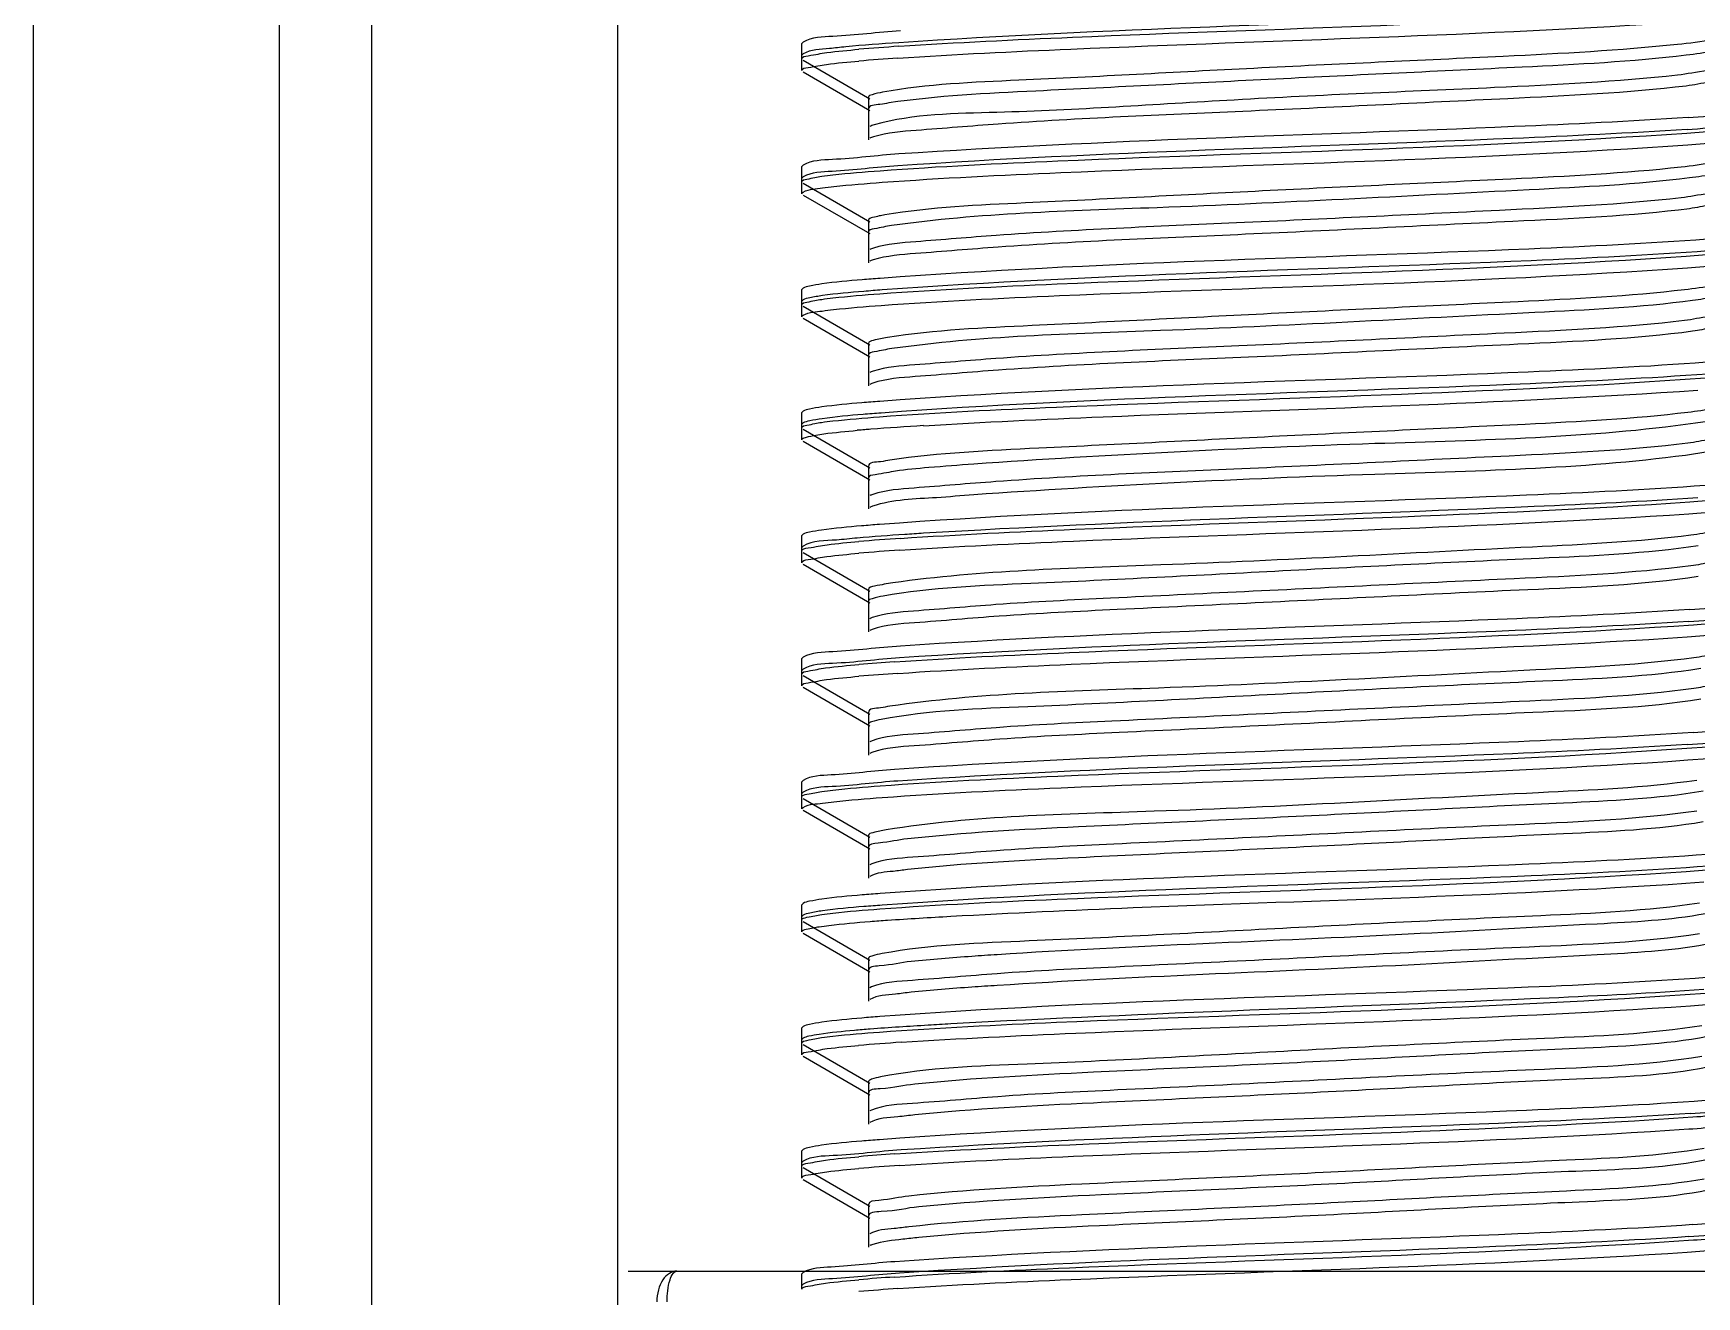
# Model space of a CAD drawing. Extents: x 27938 to 1507990, y 110129 to 923079.
# Drawn here: x 455164.5 to 455486.6, y 383243.8 to 383488.3 of the extents above; entities that cross this region are included whole.
import ezdxf

# ---------------------------------------------------------------- set-up
doc = ezdxf.new("R2010")
doc.units = 0
doc.header["$LTSCALE"] = 1000
doc.header["$MEASUREMENT"] = 0

msp = doc.modelspace()

# ---------------------------------------------------------------- linework, layer by layer
at = {"linetype": 'Continuous'}
for p, q in [((455164.52, 383675.04), (455164.52, 378934.02)), ((455212.15, 383675.04), (455212.15, 378934.02)), ((455230.01, 383675.04), (455230.01, 378934.02)), ((455277.63, 383675.04), (455277.63, 378934.02)), ((455313.58, 383486.64), (455313.35, 383486.38)), ((455313.35, 383483.41), (455313.35, 383486.38)), ((455313.35, 383483.41), (455313.35, 383486.38)), ((455313.58, 383484.37), (455313.35, 383484.1)), ((455313.35, 383481.13), (455313.35, 383484.1)), ((455313.35, 383481.13), (455313.35, 383484.1)), ((455313.58, 383483.15), (455326.5, 383475.66)), ((455313.58, 383480.87), (455326.5, 383473.38)), ((455326.24, 383475.97), (455326.24, 383470.01)), ((455326.24, 383473.69), (455326.24, 383467.73)), ((455313.58, 383462.83), (455313.35, 383462.57)), ((455313.35, 383459.59), (455313.35, 383462.57)), ((455313.35, 383459.59), (455313.35, 383462.57)), ((455313.58, 383460.55), (455313.35, 383460.29)), ((455313.35, 383457.31), (455313.35, 383460.29)), ((455313.35, 383457.31), (455313.35, 383460.29)), ((455313.58, 383459.33), (455326.5, 383451.85)), ((455313.58, 383457.05), (455326.5, 383449.57)), ((455326.24, 383452.15), (455326.24, 383446.2)), ((455326.24, 383449.87), (455326.24, 383443.92)), ((455313.58, 383439.02), (455313.35, 383438.76)), ((455313.35, 383435.78), (455313.35, 383438.76)), ((455313.35, 383435.78), (455313.35, 383438.76)), ((455313.58, 383436.74), (455313.35, 383436.48)), ((455313.35, 383433.5), (455313.35, 383436.48)), ((455313.35, 383433.5), (455313.35, 383436.48)), ((455313.58, 383435.52), (455326.5, 383428.04)), ((455313.58, 383433.24), (455326.5, 383425.76)), ((455326.24, 383428.34), (455326.24, 383422.39)), ((455326.24, 383426.06), (455326.24, 383420.11)), ((455313.58, 383415.21), (455313.35, 383414.94)), ((455313.35, 383411.97), (455313.35, 383414.94)), ((455313.35, 383411.97), (455313.35, 383414.94)), ((455313.58, 383412.93), (455313.35, 383412.67)), ((455313.35, 383409.69), (455313.35, 383412.67)), ((455313.35, 383409.69), (455313.35, 383412.67)), ((455313.58, 383411.71), (455326.5, 383404.23)), ((455313.58, 383409.43), (455326.5, 383401.95)), ((455326.24, 383404.53), (455326.24, 383398.57)), ((455326.24, 383402.25), (455326.24, 383396.29)), ((455313.58, 383391.39), (455313.35, 383391.13)), ((455313.35, 383388.16), (455313.35, 383391.13)), ((455313.35, 383388.16), (455313.35, 383391.13)), ((455313.58, 383389.11), (455313.35, 383388.85)), ((455313.35, 383385.88), (455313.35, 383388.85)), ((455313.35, 383385.88), (455313.35, 383388.85)), ((455313.58, 383387.89), (455326.5, 383380.41)), ((455313.58, 383385.62), (455326.5, 383378.13)), ((455326.24, 383380.71), (455326.24, 383374.76)), ((455326.24, 383378.43), (455326.24, 383372.48)), ((455326.97, 383372.98), (455326.5, 383372.78)), ((455313.58, 383367.58), (455313.35, 383367.32)), ((455313.35, 383364.34), (455313.35, 383367.32)), ((455313.35, 383364.34), (455313.35, 383367.32)), ((455313.58, 383365.3), (455313.35, 383365.04)), ((455313.35, 383362.06), (455313.35, 383365.04)), ((455313.35, 383362.06), (455313.35, 383365.04)), ((455313.58, 383364.08), (455326.5, 383356.6)), ((455313.58, 383361.8), (455326.5, 383354.32)), ((455326.24, 383356.9), (455326.24, 383350.95)), ((455326.24, 383354.62), (455326.24, 383348.67)), ((455326.93, 383351.44), (455326.5, 383351.25)), ((455326.92, 383349.16), (455326.5, 383348.97)), ((455313.58, 383343.77), (455313.35, 383343.51)), ((455313.35, 383340.53), (455313.35, 383343.51)), ((455313.35, 383340.53), (455313.35, 383343.51)), ((455313.58, 383341.49), (455313.35, 383341.23)), ((455313.35, 383338.25), (455313.35, 383341.23)), ((455313.35, 383338.25), (455313.35, 383341.23)), ((455313.58, 383340.27), (455326.5, 383332.79)), ((455313.58, 383337.99), (455326.5, 383330.51)), ((455326.24, 383333.09), (455326.24, 383327.14)), ((455326.24, 383330.81), (455326.24, 383324.86)), ((455326.88, 383327.61), (455326.5, 383327.44)), ((455313.58, 383319.95), (455313.35, 383319.69)), ((455313.35, 383316.72), (455313.35, 383319.69)), ((455313.35, 383316.72), (455313.35, 383319.69)), ((455313.58, 383317.68), (455313.35, 383317.41)), ((455313.35, 383314.44), (455313.35, 383317.41)), ((455313.35, 383314.44), (455313.35, 383317.41)), ((455313.58, 383316.46), (455326.5, 383308.97)), ((455313.58, 383314.18), (455326.5, 383306.7)), ((455326.24, 383309.28), (455326.24, 383303.32)), ((455326.24, 383307), (455326.24, 383301.04)), ((455326.84, 383303.78), (455326.5, 383303.62)), ((455313.58, 383296.14), (455313.35, 383295.88)), ((455313.35, 383292.9), (455313.35, 383295.88)), ((455313.35, 383292.9), (455313.35, 383295.88)), ((455313.58, 383293.86), (455313.35, 383293.6)), ((455313.35, 383290.63), (455313.35, 383293.6)), ((455313.35, 383290.63), (455313.35, 383293.6)), ((455313.58, 383292.64), (455326.5, 383285.16)), ((455313.58, 383290.36), (455326.5, 383282.88)), ((455326.24, 383285.46), (455326.24, 383279.51)), ((455326.24, 383283.18), (455326.24, 383277.23)), ((455326.81, 383279.95), (455326.5, 383279.81)), ((455313.58, 383272.33), (455313.35, 383272.07)), ((455313.35, 383269.09), (455313.35, 383272.07)), ((455313.35, 383269.09), (455313.35, 383272.07)), ((455313.58, 383270.05), (455313.35, 383269.79)), ((455313.35, 383266.81), (455313.35, 383269.79)), ((455313.35, 383266.81), (455313.35, 383269.79)), ((455313.58, 383268.83), (455326.5, 383261.35)), ((455313.58, 383266.55), (455326.5, 383259.07)), ((455326.24, 383261.65), (455326.24, 383255.7)), ((455326.24, 383259.37), (455326.24, 383253.42)), ((455279.72, 383248.79), (455537.49, 383248.79)), ((455313.58, 383248.52), (455313.35, 383248.26)), ((455313.35, 383245.28), (455313.35, 383248.26)), ((455313.35, 383245.28), (455313.35, 383248.26)), ((455313.58, 383246.24), (455313.35, 383245.98))]:
    msp.add_line(p, q, dxfattribs=at)
for centre, radius, start, end in [((455359.8, 383063.32), 423.41, 93.7453, 94.7999), ((455359.52, 383064.58), 419.86, 93.7678, 94.8005), ((455457.27, 383896.34), 425.19, 273.7335, 274.8002), ((455457.01, 383897.36), 428.51, 273.7127, 274.7998), ((455349.41, 383117.56), 295.04, 94.6411, 94.9251), ((455353.85, 383063.03), 349.74, 94.4537, 94.6434), ((455371.66, 382825.07), 588.37, 93.38519, 94.38326), ((455360.22, 382962.72), 428.77, 93.7117, 94.7991), ((455359.95, 382963.85), 425.36, 93.7331, 94.7996), ((455457.42, 383796.91), 423.29, 273.7455, 274.8005), ((455457.7, 383795.7), 419.79, 273.7678, 274.801), ((455358.62, 382959.13), 408.49, 93.8394, 94.8036), ((455359.53, 382945.34), 420.04, 93.7667, 94.8004), ((455458.63, 383760.16), 408.03, 273.8422, 274.8038), ((455457.02, 383778.14), 428.35, 273.7137, 274.7998), ((455360.37, 382863.34), 430.63, 93.7001, 94.7988), ((455457.86, 383696.18), 417.79, 273.7805, 274.8013), ((455359.97, 382844.61), 425.53, 93.732, 94.7995), ((455358.71, 382862.68), 409.7, 93.8313, 94.8034), ((455457.43, 383677.68), 423.12, 273.7466, 274.8005), ((455458.52, 383666.24), 409.36, 273.8319, 274.8049), ((455358.62, 382840.02), 408.54, 93.839, 94.8036), ((455359.55, 382826.1), 420.21, 93.7656, 94.8004)]:
    msp.add_arc(centre, radius, start, end, dxfattribs=at)
for points, knots in [([(455331.93, 383483.53), (455343.09, 383484.28), (455394.04, 383486.73), (455445.04, 383487.96), (455484.76, 383490.59)], [0, 0, 0, 0, 0.219436, 1, 1, 1, 1]), ([(455486.17, 383493.66), (455475, 383492.9), (455423.65, 383490.42), (455372.24, 383489.2), (455332.11, 383486.52)], [0, 0, 0, 0, 0.217709, 1, 1, 1, 1]), ([(455332.14, 383485.83), (455343.34, 383486.57), (455394.28, 383489.02), (455445.28, 383490.24), (455484.96, 383492.88)], [0, 0, 0, 0, 0.220122, 1, 1, 1, 1]), ([(455332.45, 383488.83), (455328.08, 383488.54), (455321.96, 383487.69), (455315.28, 383487.62), (455313.58, 383486.64)], [0, 0, 0, 0, 0.691379, 1, 1, 1, 1]), ([(455490.71, 383487.57), (455490.42, 383487.4), (455487.83, 383486.66), (455485.19, 383486.42), (455482.88, 383486.18)], [0, 0, 0, 0, 0.126652, 1, 1, 1, 1]), ([(455313.35, 383483.41), (455313.35, 383483.86), (455315.76, 383484.13), (455316.96, 383484.46), (455318.17, 383484.62)], [0, 0, 0, 0, 0.27078, 1, 1, 1, 1]), ([(455321.84, 383485.72), (455320.79, 383485.62), (455318.06, 383485.23), (455315.08, 383485.23), (455313.58, 383484.37)], [0, 0, 0, 0, 0.378636, 1, 1, 1, 1]), ([(455482.88, 383486.18), (455471.68, 383484.99), (455444.33, 383483.59), (455401.79, 383481.7), (455361.78, 383479.45), (455337.68, 383478.51), (455328.99, 383476.95)], [0, 0, 0, 0, 0.219121, 0.532661, 0.828235, 1, 1, 1, 1]), ([(455490.71, 383485.29), (455490.47, 383485.15), (455488.47, 383484.52), (455486.4, 383484.31), (455484.61, 383484.09)], [0, 0, 0, 0, 0.133308, 1, 1, 1, 1]), ([(455313.35, 383481.13), (455313.35, 383481.58), (455315.73, 383481.85), (455316.93, 383482.18), (455318.13, 383482.33)], [0, 0, 0, 0, 0.27093, 1, 1, 1, 1]), ([(455484.61, 383484.09), (455474.06, 383482.83), (455447.52, 383481.51), (455405.52, 383479.54), (455364.67, 383477.42), (455339.61, 383476.28), (455330.18, 383474.86)], [0, 0, 0, 0, 0.206117, 0.514731, 0.815242, 1, 1, 1, 1]), ([(455490.96, 383481.92), (455490.97, 383481.18), (455486.82, 383481.04), (455484.9, 383480.44), (455482.88, 383480.22)], [0, 0, 0, 0, 0.266577, 1, 1, 1, 1]), ([(455484.61, 383478.14), (455473.15, 383476.77), (455444.47, 383475.45), (455400.09, 383473.2), (455361.8, 383471.69), (455338.06, 383469.73), (455329.91, 383469.12), (455327.23, 383468.32)], [0, 0, 0, 0, 0.219547, 0.545427, 0.845963, 0.946941, 1, 1, 1, 1]), ([(455482.88, 383480.22), (455471.12, 383478.97), (455442.5, 383477.52), (455398.48, 383475.78), (455358.67, 383472.89), (455335.03, 383472.78), (455327.37, 383470.64)], [0, 0, 0, 0, 0.227626, 0.551567, 0.846917, 1, 1, 1, 1]), ([(455490.97, 383479.64), (455490.97, 383479.05), (455487.76, 383478.78), (455486.2, 383478.33), (455484.61, 383478.14)], [0, 0, 0, 0, 0.269457, 1, 1, 1, 1]), ([(455328.99, 383476.95), (455328.3, 383476.82), (455327.52, 383476.64), (455326.25, 383476.25), (455326.24, 383475.97)], [0, 0, 0, 0, 0.713758, 1, 1, 1, 1]), ([(455330.18, 383474.86), (455329.61, 383474.78), (455328.49, 383474.46), (455326.25, 383474.48), (455326.24, 383473.69)], [0, 0, 0, 0, 0.420827, 1, 1, 1, 1]), ([(455484.96, 383472.05), (455473.74, 383471.3), (455422.8, 383468.86), (455371.8, 383467.64), (455332.14, 383464.99)], [0, 0, 0, 0, 0.220491, 1, 1, 1, 1]), ([(455327.37, 383470.64), (455327.2, 383470.59), (455326.91, 383470.5), (455326.62, 383470.38), (455326.51, 383470.31)], [0, 0, 0, 0, 0.576078, 1, 1, 1, 1]), ([(455327.23, 383468.32), (455327.09, 383468.28), (455326.84, 383468.2), (455326.6, 383468.09), (455326.51, 383468.03)], [0, 0, 0, 0, 0.568763, 1, 1, 1, 1]), ([(455328.48, 383461.76), (455339.95, 383462.6), (455393.34, 383465.21), (455446.8, 383466.26), (455488.63, 383469.33)], [0, 0, 0, 0, 0.215151, 1, 1, 1, 1]), ([(455484.76, 383469.76), (455473.5, 383469.01), (455422.56, 383466.57), (455371.56, 383465.36), (455331.93, 383462.7)], [0, 0, 0, 0, 0.221162, 1, 1, 1, 1]), ([(455332.14, 383464.99), (455327.84, 383464.7), (455321.82, 383463.87), (455315.25, 383463.79), (455313.58, 383462.83)], [0, 0, 0, 0, 0.691083, 1, 1, 1, 1]), ([(455328.91, 383459.51), (455340.43, 383460.35), (455393.75, 383462.94), (455447.14, 383463.99), (455488.84, 383467.06)], [0, 0, 0, 0, 0.216514, 1, 1, 1, 1]), ([(455331.93, 383462.7), (455327.68, 383462.41), (455321.73, 383461.59), (455315.23, 383461.5), (455313.58, 383460.55)], [0, 0, 0, 0, 0.690878, 1, 1, 1, 1]), ([(455317.21, 383460.68), (455317.93, 383460.78), (455321.67, 383461.24), (455325.44, 383461.54), (455328.48, 383461.76)], [0, 0, 0, 0, 0.191293, 1, 1, 1, 1]), ([(455483.58, 383462.44), (455472.63, 383461.22), (455445.59, 383459.86), (455403.25, 383457.93), (455362.89, 383455.74), (455338.41, 383454.71), (455329.43, 383453.21)], [0, 0, 0, 0, 0.214024, 0.525633, 0.823144, 1, 1, 1, 1]), ([(455490.71, 383463.76), (455490.44, 383463.6), (455488.09, 383462.9), (455485.68, 383462.67), (455483.58, 383462.44)], [0, 0, 0, 0, 0.129068, 1, 1, 1, 1]), ([(455313.35, 383459.59), (455313.35, 383459.96), (455315.24, 383460.28), (455316.24, 383460.54), (455317.21, 383460.68)], [0, 0, 0, 0, 0.274521, 1, 1, 1, 1]), ([(455313.35, 383457.31), (455313.35, 383457.44), (455314.78, 383458.33), (455316.08, 383458.24), (455317.34, 383458.42)], [0, 0, 0, 0, 0.088744, 1, 1, 1, 1]), ([(455317.34, 383458.42), (455318.07, 383458.52), (455321.92, 383458.98), (455325.78, 383459.28), (455328.91, 383459.51)], [0, 0, 0, 0, 0.191581, 1, 1, 1, 1]), ([(455485.23, 383460.36), (455474.94, 383459.06), (455440.52, 383457.43), (455389.07, 383454.52), (455347.73, 383453.54), (455330.7, 383451.13)], [0, 0, 0, 0, 0.201056, 0.666821, 1, 1, 1, 1]), ([(455490.71, 383461.48), (455490.49, 383461.35), (455488.7, 383460.76), (455486.83, 383460.56), (455485.23, 383460.36)], [0, 0, 0, 0, 0.136277, 1, 1, 1, 1]), ([(455483.58, 383456.49), (455471.9, 383455.19), (455443.16, 383453.83), (455398.98, 383451.63), (455361.22, 383450.12), (455337.89, 383448.19), (455329.88, 383447.57), (455327.25, 383446.79)], [0, 0, 0, 0, 0.225031, 0.550356, 0.847666, 0.947393, 1, 1, 1, 1]), ([(455490.96, 383458.11), (455490.97, 383457.43), (455487.2, 383457.23), (455485.43, 383456.69), (455483.58, 383456.49)], [0, 0, 0, 0, 0.267461, 1, 1, 1, 1]), ([(455490.97, 383455.83), (455490.97, 383455.29), (455488.1, 383454.98), (455486.67, 383454.58), (455485.23, 383454.4)], [0, 0, 0, 0, 0.270956, 1, 1, 1, 1]), ([(455329.43, 383453.21), (455328.63, 383453.08), (455327.75, 383452.87), (455326.25, 383452.47), (455326.24, 383452.15)], [0, 0, 0, 0, 0.71758, 1, 1, 1, 1]), ([(455485.23, 383454.4), (455473.89, 383452.98), (455445.17, 383451.69), (455400.59, 383449.39), (455361.93, 383447.91), (455337.99, 383445.9), (455329.8, 383445.31), (455327.15, 383444.48)], [0, 0, 0, 0, 0.216518, 0.543489, 0.846138, 0.947455, 1, 1, 1, 1]), ([(455330.7, 383451.13), (455329.58, 383450.97), (455328.43, 383450.67), (455326.24, 383450.3), (455326.24, 383449.87)], [0, 0, 0, 0, 0.724776, 1, 1, 1, 1]), ([(455327.25, 383446.79), (455327.1, 383446.75), (455326.85, 383446.67), (455326.61, 383446.56), (455326.51, 383446.5)], [0, 0, 0, 0, 0.569563, 1, 1, 1, 1]), ([(455328.44, 383437.94), (455339.88, 383438.79), (455393.24, 383441.39), (455446.67, 383442.45), (455488.5, 383445.51)], [0, 0, 0, 0, 0.214864, 1, 1, 1, 1]), ([(455488.63, 383448.49), (455477.15, 383447.65), (455423.76, 383445.05), (455370.3, 383444), (455328.48, 383440.92)], [0, 0, 0, 0, 0.215501, 1, 1, 1, 1]), ([(455488.84, 383446.23), (455477.43, 383445.39), (455424.11, 383442.78), (455370.72, 383441.71), (455328.91, 383438.68)], [0, 0, 0, 0, 0.21445, 1, 1, 1, 1]), ([(455327.15, 383444.48), (455327.02, 383444.44), (455326.8, 383444.37), (455326.59, 383444.27), (455326.51, 383444.22)], [0, 0, 0, 0, 0.563943, 1, 1, 1, 1]), ([(455328.71, 383435.68), (455340.21, 383436.52), (455393.57, 383439.12), (455447.01, 383440.17), (455488.78, 383443.25)], [0, 0, 0, 0, 0.21591, 1, 1, 1, 1]), ([(455317.21, 383439.84), (455316.42, 383439.73), (455315.21, 383439.52), (455313.97, 383439.24), (455313.58, 383439.02)], [0, 0, 0, 0, 0.643041, 1, 1, 1, 1]), ([(455328.48, 383440.92), (455327.33, 383440.84), (455323.56, 383440.54), (455319.8, 383440.21), (455317.21, 383439.84)], [0, 0, 0, 0, 0.307527, 1, 1, 1, 1]), ([(455490.71, 383439.94), (455490.46, 383439.8), (455488.33, 383439.14), (455486.15, 383438.93), (455484.25, 383438.7)], [0, 0, 0, 0, 0.131751, 1, 1, 1, 1]), ([(455313.35, 383435.78), (455313.35, 383436.15), (455315.24, 383436.47), (455316.23, 383436.72), (455317.2, 383436.86)], [0, 0, 0, 0, 0.27458, 1, 1, 1, 1]), ([(455317.34, 383437.58), (455316.52, 383437.46), (455315.26, 383437.25), (455313.98, 383436.97), (455313.58, 383436.74)], [0, 0, 0, 0, 0.644396, 1, 1, 1, 1]), ([(455317.2, 383436.86), (455317.91, 383436.96), (455321.65, 383437.42), (455325.4, 383437.72), (455328.44, 383437.94)], [0, 0, 0, 0, 0.191288, 1, 1, 1, 1]), ([(455328.91, 383438.68), (455327.72, 383438.59), (455323.86, 383438.29), (455320, 383437.95), (455317.34, 383437.58)], [0, 0, 0, 0, 0.307193, 1, 1, 1, 1]), ([(455484.25, 383438.7), (455473.55, 383437.46), (455446.83, 383436.12), (455404.71, 383434.16), (455364.03, 383432.02), (455339.17, 383430.92), (455329.91, 383429.47)], [0, 0, 0, 0, 0.208942, 0.518626, 0.818065, 1, 1, 1, 1]), ([(455485.83, 383436.62), (455475.69, 383435.28), (455441.28, 383433.68), (455389.65, 383430.72), (455347.97, 383429.75), (455330.74, 383427.32)], [0, 0, 0, 0, 0.197391, 0.664053, 1, 1, 1, 1]), ([(455490.71, 383437.67), (455490.5, 383437.55), (455488.91, 383437.01), (455487.25, 383436.81), (455485.83, 383436.62)], [0, 0, 0, 0, 0.139499, 1, 1, 1, 1]), ([(455313.35, 383433.5), (455313.35, 383433.63), (455314.75, 383434.51), (455316.04, 383434.42), (455317.29, 383434.6)], [0, 0, 0, 0, 0.088999, 1, 1, 1, 1]), ([(455317.29, 383434.6), (455318.01, 383434.7), (455321.81, 383435.16), (455325.63, 383435.46), (455328.71, 383435.68)], [0, 0, 0, 0, 0.19155, 1, 1, 1, 1]), ([(455484.25, 383432.75), (455472.67, 383431.4), (455443.86, 383430.06), (455399.44, 383427.82), (455361.29, 383426.33), (455337.78, 383424.35), (455329.74, 383423.76), (455327.14, 383422.95)], [0, 0, 0, 0, 0.222247, 0.54883, 0.84818, 0.948106, 1, 1, 1, 1]), ([(455490.97, 383434.29), (455490.97, 383433.67), (455487.56, 383433.43), (455485.93, 383432.95), (455484.25, 383432.75)], [0, 0, 0, 0, 0.26872, 1, 1, 1, 1]), ([(455329.91, 383429.47), (455328.98, 383429.33), (455328, 383429.09), (455326.25, 383428.7), (455326.24, 383428.34)], [0, 0, 0, 0, 0.72077, 1, 1, 1, 1]), ([(455485.83, 383430.67), (455474.61, 383429.18), (455445.87, 383427.94), (455401.12, 383425.59), (455362.09, 383424.13), (455337.95, 383422.07), (455329.71, 383421.5), (455327.08, 383420.65)], [0, 0, 0, 0, 0.213335, 0.5413, 0.846112, 0.947854, 1, 1, 1, 1]), ([(455490.97, 383432.01), (455490.97, 383431.53), (455488.41, 383431.19), (455487.12, 383430.84), (455485.83, 383430.67)], [0, 0, 0, 0, 0.272705, 1, 1, 1, 1]), ([(455330.74, 383427.32), (455329.61, 383427.16), (455328.45, 383426.86), (455326.24, 383426.49), (455326.24, 383426.06)], [0, 0, 0, 0, 0.724921, 1, 1, 1, 1]), ([(455327.14, 383422.95), (455327.02, 383422.91), (455326.8, 383422.83), (455326.59, 383422.74), (455326.51, 383422.69)], [0, 0, 0, 0, 0.563695, 1, 1, 1, 1]), ([(455488.5, 383424.67), (455477, 383423.83), (455423.64, 383421.23), (455370.21, 383420.18), (455328.44, 383417.11)], [0, 0, 0, 0, 0.215909, 1, 1, 1, 1]), ([(455327.08, 383420.65), (455326.97, 383420.61), (455326.77, 383420.54), (455326.58, 383420.45), (455326.5, 383420.41)], [0, 0, 0, 0, 0.559588, 1, 1, 1, 1]), ([(455328.37, 383414.13), (455339.79, 383414.97), (455393.1, 383417.57), (455446.49, 383418.64), (455488.3, 383421.68)], [0, 0, 0, 0, 0.214461, 1, 1, 1, 1]), ([(455488.78, 383422.41), (455477.33, 383421.57), (455423.97, 383418.96), (455370.54, 383417.9), (455328.71, 383414.85)], [0, 0, 0, 0, 0.214858, 1, 1, 1, 1]), ([(455328.44, 383417.11), (455327.28, 383417.02), (455323.53, 383416.73), (455319.78, 383416.39), (455317.2, 383416.03)], [0, 0, 0, 0, 0.307541, 1, 1, 1, 1]), ([(455336.92, 383412.41), (455348.51, 383413.11), (455398.49, 383415.45), (455448.53, 383416.62), (455486.87, 383419.3)], [0, 0, 0, 0, 0.231984, 1, 1, 1, 1]), ([(455317.2, 383416.03), (455316.41, 383415.91), (455315.2, 383415.7), (455313.96, 383415.43), (455313.58, 383415.21)], [0, 0, 0, 0, 0.64291, 1, 1, 1, 1]), ([(455317.29, 383413.76), (455316.48, 383413.65), (455315.24, 383413.43), (455313.97, 383413.15), (455313.58, 383412.93)], [0, 0, 0, 0, 0.643866, 1, 1, 1, 1]), ([(455317.18, 383413.05), (455317.89, 383413.15), (455321.61, 383413.6), (455325.35, 383413.9), (455328.37, 383414.13)], [0, 0, 0, 0, 0.191269, 1, 1, 1, 1]), ([(455328.71, 383414.85), (455327.54, 383414.76), (455323.72, 383414.47), (455319.91, 383414.13), (455317.29, 383413.76)], [0, 0, 0, 0, 0.307247, 1, 1, 1, 1]), ([(455484.89, 383414.97), (455474.45, 383413.69), (455448.06, 383412.39), (455406.17, 383410.4), (455365.18, 383408.3), (455339.96, 383407.14), (455330.41, 383405.74)], [0, 0, 0, 0, 0.203871, 0.511633, 0.812997, 1, 1, 1, 1]), ([(455490.71, 383416.13), (455490.48, 383416), (455488.57, 383415.39), (455486.59, 383415.18), (455484.89, 383414.97)], [0, 0, 0, 0, 0.134595, 1, 1, 1, 1]), ([(455490.7, 383413.85), (455490.52, 383413.75), (455489.12, 383413.25), (455487.64, 383413.06), (455486.39, 383412.88)], [0, 0, 0, 0, 0.14301, 1, 1, 1, 1]), ([(455313.35, 383411.97), (455313.35, 383412.34), (455315.23, 383412.66), (455316.22, 383412.91), (455317.18, 383413.05)], [0, 0, 0, 0, 0.274663, 1, 1, 1, 1]), ([(455313.35, 383409.69), (455313.35, 383409.96), (455314.64, 383410.31), (455315.39, 383410.48), (455316.07, 383410.6)], [0, 0, 0, 0, 0.282211, 1, 1, 1, 1]), ([(455316.07, 383410.6), (455316.58, 383410.68), (455319.24, 383411.07), (455321.92, 383411.32), (455324.08, 383411.51)], [0, 0, 0, 0, 0.190526, 1, 1, 1, 1]), ([(455486.39, 383412.88), (455465.85, 383410.01), (455419.05, 383409.11), (455372.49, 383406.78), (455346.62, 383404.97)], [0, 0, 0, 0, 0.444316, 1, 1, 1, 1]), ([(455490.97, 383410.48), (455490.97, 383409.91), (455487.91, 383409.63), (455486.41, 383409.2), (455484.89, 383409.02)], [0, 0, 0, 0, 0.270092, 1, 1, 1, 1]), ([(455484.89, 383409.02), (455473.41, 383407.61), (455444.56, 383406.31), (455399.93, 383404.01), (455361.41, 383402.55), (455337.71, 383400.51), (455329.63, 383399.95), (455327.06, 383399.11)], [0, 0, 0, 0, 0.21928, 0.546995, 0.848437, 0.948667, 1, 1, 1, 1]), ([(455486.39, 383406.93), (455465.85, 383404.06), (455419.05, 383403.16), (455372.49, 383400.83), (455346.62, 383399.02)], [0, 0, 0, 0, 0.444316, 1, 1, 1, 1]), ([(455490.97, 383408.2), (455490.97, 383407.76), (455488.72, 383407.4), (455487.54, 383407.09), (455486.39, 383406.93)], [0, 0, 0, 0, 0.274738, 1, 1, 1, 1]), ([(455330.41, 383405.74), (455329.8, 383405.65), (455328.62, 383405.31), (455326.25, 383405.37), (455326.24, 383404.53)], [0, 0, 0, 0, 0.421419, 1, 1, 1, 1]), ([(455346.62, 383404.97), (455343.73, 383404.77), (455338.81, 383404.36), (455332.04, 383403.81), (455328.84, 383403.08), (455326.24, 383402.74), (455326.24, 383402.25)], [0, 0, 0, 0, 0.421295, 0.734581, 0.927904, 1, 1, 1, 1]), ([(455488.3, 383400.84), (455476.78, 383400), (455423.47, 383397.41), (455370.07, 383396.37), (455328.37, 383393.29)], [0, 0, 0, 0, 0.216509, 1, 1, 1, 1]), ([(455327.06, 383399.11), (455326.95, 383399.07), (455326.76, 383399), (455326.58, 383398.92), (455326.51, 383398.87)], [0, 0, 0, 0, 0.558418, 1, 1, 1, 1]), ([(455346.62, 383399.02), (455344.22, 383398.85), (455337.7, 383398.23), (455330.97, 383398.15), (455327.01, 383396.81)], [0, 0, 0, 0, 0.365224, 1, 1, 1, 1]), ([(455332.46, 383390.6), (455343.72, 383391.34), (455394.66, 383393.78), (455445.66, 383395), (455485.28, 383397.65)], [0, 0, 0, 0, 0.221183, 1, 1, 1, 1]), ([(455486.87, 383398.46), (455476.3, 383397.72), (455426.32, 383395.28), (455376.29, 383393.96), (455336.92, 383391.58)], [0, 0, 0, 0, 0.211795, 1, 1, 1, 1]), ([(455485.07, 383395.36), (455489.37, 383395.65), (455495.39, 383396.48), (455501.96, 383396.56), (455503.63, 383397.52)], [0, 0, 0, 0, 0.691069, 1, 1, 1, 1]), ([(455485.28, 383397.65), (455489.53, 383397.94), (455495.48, 383398.76), (455501.98, 383398.85), (455503.63, 383399.8)], [0, 0, 0, 0, 0.690867, 1, 1, 1, 1]), ([(455327.01, 383396.81), (455326.92, 383396.78), (455326.74, 383396.72), (455326.57, 383396.64), (455326.5, 383396.6)], [0, 0, 0, 0, 0.555805, 1, 1, 1, 1]), ([(455332.26, 383388.31), (455343.48, 383389.05), (455394.41, 383391.49), (455445.41, 383392.72), (455485.07, 383395.36)], [0, 0, 0, 0, 0.220503, 1, 1, 1, 1]), ([(455317.18, 383392.21), (455316.4, 383392.1), (455315.19, 383391.89), (455313.96, 383391.61), (455313.58, 383391.39)], [0, 0, 0, 0, 0.642729, 1, 1, 1, 1]), ([(455328.37, 383393.29), (455327.22, 383393.2), (455323.49, 383392.91), (455319.75, 383392.57), (455317.18, 383392.21)], [0, 0, 0, 0, 0.307562, 1, 1, 1, 1]), ([(455336.92, 383391.58), (455335.71, 383391.5), (455331.43, 383391.24), (455327.15, 383390.93), (455324.08, 383390.67)], [0, 0, 0, 0, 0.281872, 1, 1, 1, 1]), ([(455485.5, 383391.23), (455475.32, 383389.92), (455441.04, 383388.3), (455389.59, 383385.4), (455348.13, 383384.37), (455330.95, 383382)], [0, 0, 0, 0, 0.198812, 0.663944, 1, 1, 1, 1]), ([(455490.71, 383392.32), (455490.49, 383392.2), (455488.79, 383391.63), (455487.02, 383391.43), (455485.5, 383391.23)], [0, 0, 0, 0, 0.137672, 1, 1, 1, 1]), ([(455313.35, 383388.16), (455313.35, 383388.61), (455315.79, 383388.88), (455317.01, 383389.22), (455318.24, 383389.37)], [0, 0, 0, 0, 0.27058, 1, 1, 1, 1]), ([(455324.08, 383390.67), (455322.73, 383390.55), (455319.27, 383390.08), (455315.47, 383390.21), (455313.58, 383389.11)], [0, 0, 0, 0, 0.383253, 1, 1, 1, 1]), ([(455486.92, 383389.15), (455476.73, 383387.63), (455449.82, 383386.47), (455406.73, 383384.35), (455364.43, 383382.04), (455338.49, 383381.1), (455329.07, 383379.43)], [0, 0, 0, 0, 0.195338, 0.50968, 0.818636, 1, 1, 1, 1]), ([(455313.35, 383385.88), (455313.35, 383386.33), (455315.77, 383386.6), (455316.98, 383386.94), (455318.2, 383387.09)], [0, 0, 0, 0, 0.270704, 1, 1, 1, 1]), ([(455485.5, 383385.28), (455474.15, 383383.82), (455445.28, 383382.53), (455407.8, 383380.69), (455374.37, 383379.09), (455352.95, 383378.05), (455337.67, 383376.68), (455329.54, 383376.14), (455326.99, 383375.27)], [0, 0, 0, 0, 0.216147, 0.544888, 0.708735, 0.848475, 0.949101, 1, 1, 1, 1]), ([(455490.97, 383386.67), (455490.97, 383386.15), (455488.24, 383385.83), (455486.87, 383385.45), (455485.5, 383385.28)], [0, 0, 0, 0, 0.271698, 1, 1, 1, 1]), ([(455330.95, 383382), (455329.77, 383381.84), (455328.56, 383381.52), (455326.24, 383381.16), (455326.24, 383380.71)], [0, 0, 0, 0, 0.725745, 1, 1, 1, 1]), ([(455486.92, 383383.19), (455476, 383381.57), (455447.29, 383380.43), (455409.8, 383378.49), (455375.71, 383376.88), (455353.66, 383375.82), (455337.94, 383374.41), (455329.57, 383373.89), (455326.97, 383372.98)], [0, 0, 0, 0, 0.206553, 0.536269, 0.702877, 0.845559, 0.948364, 1, 1, 1, 1]), ([(455329.07, 383379.43), (455328.36, 383379.3), (455327.57, 383379.12), (455326.24, 383378.72), (455326.24, 383378.43)], [0, 0, 0, 0, 0.714864, 1, 1, 1, 1]), ([(455326.99, 383375.27), (455326.9, 383375.24), (455326.73, 383375.18), (455326.57, 383375.1), (455326.5, 383375.06)], [0, 0, 0, 0, 0.553679, 1, 1, 1, 1]), ([(455485.28, 383376.82), (455474.12, 383376.07), (455423.18, 383373.62), (455372.18, 383372.39), (455332.46, 383369.76)], [0, 0, 0, 0, 0.219427, 1, 1, 1, 1]), ([(455485.97, 383373.89), (455490.06, 383374.17), (455495.79, 383374.96), (455502.03, 383375.07), (455503.63, 383375.99)], [0, 0, 0, 0, 0.690197, 1, 1, 1, 1]), ([(455331.27, 383366.7), (455342.55, 383367.47), (455394.12, 383369.96), (455445.75, 383371.15), (455485.97, 383373.89)], [0, 0, 0, 0, 0.219129, 1, 1, 1, 1]), ([(455331.94, 383364.47), (455343.1, 383365.22), (455394.05, 383367.67), (455445.05, 383368.9), (455484.77, 383371.53)], [0, 0, 0, 0, 0.21947, 1, 1, 1, 1]), ([(455485.07, 383374.53), (455473.87, 383373.78), (455422.93, 383371.33), (455371.94, 383370.11), (455332.26, 383367.47)], [0, 0, 0, 0, 0.220112, 1, 1, 1, 1]), ([(455484.77, 383371.53), (455489.14, 383371.82), (455495.25, 383372.67), (455501.93, 383372.74), (455503.63, 383373.71)], [0, 0, 0, 0, 0.691359, 1, 1, 1, 1]), ([(455332.46, 383369.76), (455328.09, 383369.47), (455321.96, 383368.62), (455315.28, 383368.55), (455313.58, 383367.58)], [0, 0, 0, 0, 0.691388, 1, 1, 1, 1]), ([(455490.71, 383368.51), (455490.51, 383368.39), (455489, 383367.87), (455487.43, 383367.68), (455486.08, 383367.5)], [0, 0, 0, 0, 0.140996, 1, 1, 1, 1]), ([(455313.35, 383364.34), (455313.35, 383364.77), (455315.63, 383365.06), (455316.78, 383365.37), (455317.93, 383365.52)], [0, 0, 0, 0, 0.271578, 1, 1, 1, 1]), ([(455332.26, 383367.47), (455327.93, 383367.18), (455321.87, 383366.34), (455315.26, 383366.27), (455313.58, 383365.3)], [0, 0, 0, 0, 0.691194, 1, 1, 1, 1]), ([(455487.41, 383365.41), (455477.31, 383363.81), (455450.24, 383362.72), (455406.8, 383360.54), (455364.15, 383358.16), (455338.03, 383357.32), (455328.7, 383355.55)], [0, 0, 0, 0, 0.192978, 0.509549, 0.82079, 1, 1, 1, 1]), ([(455486.08, 383367.5), (455475.93, 383366.12), (455441.29, 383364.54), (455389.46, 383361.49), (455347.56, 383360.64), (455330.37, 383358.11)], [0, 0, 0, 0, 0.196859, 0.665778, 1, 1, 1, 1]), ([(455313.35, 383362.06), (455313.35, 383362.51), (455315.74, 383362.79), (455316.93, 383363.12), (455318.13, 383363.27)], [0, 0, 0, 0, 0.270922, 1, 1, 1, 1]), ([(455490.97, 383362.85), (455490.97, 383362.39), (455488.55, 383362.04), (455487.3, 383361.71), (455486.08, 383361.54)], [0, 0, 0, 0, 0.273505, 1, 1, 1, 1]), ([(455487.41, 383359.46), (455476.66, 383357.76), (455447.99, 383356.7), (455410.47, 383354.7), (455376.09, 383353.08), (455353.81, 383352.03), (455337.96, 383350.58), (455329.52, 383350.09), (455326.92, 383349.16)], [0, 0, 0, 0, 0.202975, 0.533469, 0.701272, 0.84507, 0.948501, 1, 1, 1, 1]), ([(455486.08, 383361.54), (455474.86, 383360.02), (455445.99, 383358.78), (455408.43, 383356.9), (455374.7, 383355.29), (455353.04, 383354.25), (455337.65, 383352.84), (455329.47, 383352.34), (455326.93, 383351.44)], [0, 0, 0, 0, 0.212866, 0.542542, 0.70756, 0.848323, 0.949425, 1, 1, 1, 1]), ([(455330.37, 383358.11), (455329.77, 383358.02), (455328.6, 383357.68), (455326.24, 383357.73), (455326.24, 383356.9)], [0, 0, 0, 0, 0.421141, 1, 1, 1, 1]), ([(455328.7, 383355.55), (455328.07, 383355.43), (455327.37, 383355.27), (455326.24, 383354.88), (455326.24, 383354.62)], [0, 0, 0, 0, 0.71113, 1, 1, 1, 1]), ([(455485.97, 383353.05), (455474.69, 383352.28), (455423.12, 383349.8), (455371.49, 383348.61), (455331.27, 383345.87)], [0, 0, 0, 0, 0.219054, 1, 1, 1, 1]), ([(455328.49, 383342.7), (455339.95, 383343.54), (455393.34, 383346.14), (455446.81, 383347.2), (455488.64, 383350.26)], [0, 0, 0, 0, 0.215159, 1, 1, 1, 1]), ([(455484.77, 383350.69), (455473.51, 383349.95), (455422.57, 383347.51), (455371.57, 383346.29), (455331.94, 383343.64)], [0, 0, 0, 0, 0.221129, 1, 1, 1, 1]), ([(455331.27, 383345.87), (455327.17, 383345.59), (455321.43, 383344.79), (455315.18, 383344.68), (455313.58, 383343.77)], [0, 0, 0, 0, 0.690237, 1, 1, 1, 1]), ([(455328.91, 383340.45), (455340.44, 383341.28), (455393.75, 383343.88), (455447.14, 383344.92), (455488.84, 383348)], [0, 0, 0, 0, 0.216534, 1, 1, 1, 1]), ([(455331.94, 383343.64), (455327.69, 383343.35), (455321.73, 383342.53), (455315.23, 383342.44), (455313.58, 383341.49)], [0, 0, 0, 0, 0.690889, 1, 1, 1, 1]), ([(455317.21, 383341.61), (455317.93, 383341.71), (455321.67, 383342.17), (455325.44, 383342.47), (455328.49, 383342.7)], [0, 0, 0, 0, 0.191293, 1, 1, 1, 1]), ([(455486.62, 383343.76), (455476.48, 383342.3), (455441.36, 383340.8), (455389.15, 383337.53), (455346.77, 383336.95), (455329.65, 383334.18)], [0, 0, 0, 0, 0.19541, 0.669181, 1, 1, 1, 1]), ([(455313.35, 383340.53), (455313.35, 383340.9), (455315.24, 383341.22), (455316.24, 383341.47), (455317.21, 383341.61)], [0, 0, 0, 0, 0.27452, 1, 1, 1, 1]), ([(455313.35, 383338.25), (455313.35, 383338.38), (455314.78, 383339.27), (455316.08, 383339.18), (455317.34, 383339.35)], [0, 0, 0, 0, 0.088736, 1, 1, 1, 1]), ([(455317.34, 383339.35), (455318.08, 383339.45), (455321.92, 383339.92), (455325.79, 383340.22), (455328.91, 383340.45)], [0, 0, 0, 0, 0.191581, 1, 1, 1, 1]), ([(455487.88, 383341.67), (455478.96, 383340.16), (455454.57, 383339.15), (455414.29, 383336.95), (455371.91, 383335.03), (455344.79, 383333.66), (455333.78, 383332.44)], [0, 0, 0, 0, 0.175715, 0.472791, 0.784833, 1, 1, 1, 1]), ([(455486.62, 383337.81), (455475.56, 383336.22), (455446.7, 383335.03), (455409.08, 383333.11), (455375.05, 383331.49), (455353.16, 383330.45), (455337.65, 383329.01), (455329.41, 383328.54), (455326.88, 383327.61)], [0, 0, 0, 0, 0.209449, 0.539982, 0.706178, 0.848006, 0.949655, 1, 1, 1, 1]), ([(455329.65, 383334.18), (455328.79, 383334.04), (455327.87, 383333.82), (455326.24, 383333.43), (455326.24, 383333.09)], [0, 0, 0, 0, 0.719335, 1, 1, 1, 1]), ([(455487.88, 383335.72), (455478.96, 383334.21), (455454.57, 383333.2), (455414.29, 383330.99), (455371.91, 383329.07), (455344.79, 383327.7), (455333.78, 383326.49)], [0, 0, 0, 0, 0.175715, 0.472791, 0.784833, 1, 1, 1, 1]), ([(455333.78, 383332.44), (455331.9, 383332.24), (455330.09, 383331.69), (455326.24, 383331.5), (455326.24, 383330.81)], [0, 0, 0, 0, 0.732679, 1, 1, 1, 1]), ([(455333.78, 383326.49), (455332.87, 383326.39), (455330.46, 383326.03), (455327.85, 383325.94), (455326.5, 383325.16)], [0, 0, 0, 0, 0.371503, 1, 1, 1, 1]), ([(455328.44, 383318.88), (455339.88, 383319.72), (455393.24, 383322.33), (455446.68, 383323.39), (455488.5, 383326.44)], [0, 0, 0, 0, 0.214872, 1, 1, 1, 1]), ([(455488.64, 383329.43), (455477.15, 383328.59), (455423.77, 383325.98), (455370.3, 383324.93), (455328.49, 383321.86)], [0, 0, 0, 0, 0.215488, 1, 1, 1, 1]), ([(455488.84, 383327.16), (455477.43, 383326.32), (455424.12, 383323.72), (455370.73, 383322.65), (455328.91, 383319.61)], [0, 0, 0, 0, 0.214435, 1, 1, 1, 1]), ([(455342.19, 383317.47), (455353.97, 383318.12), (455402.56, 383320.34), (455451.22, 383321.48), (455487.98, 383324.12)], [0, 0, 0, 0, 0.242393, 1, 1, 1, 1]), ([(455317.21, 383320.78), (455316.42, 383320.66), (455315.21, 383320.45), (455313.97, 383320.18), (455313.58, 383319.95)], [0, 0, 0, 0, 0.643044, 1, 1, 1, 1]), ([(455328.49, 383321.86), (455327.33, 383321.77), (455323.56, 383321.48), (455319.8, 383321.14), (455317.21, 383320.78)], [0, 0, 0, 0, 0.307527, 1, 1, 1, 1]), ([(455487.14, 383320.02), (455476.98, 383318.47), (455449.99, 383317.33), (455406.73, 383315.19), (455364.27, 383312.85), (455338.26, 383311.96), (455328.88, 383310.24)], [0, 0, 0, 0, 0.194375, 0.509802, 0.819766, 1, 1, 1, 1]), ([(455313.35, 383316.72), (455313.35, 383317.09), (455315.24, 383317.41), (455316.23, 383317.66), (455317.2, 383317.8)], [0, 0, 0, 0, 0.274579, 1, 1, 1, 1]), ([(455317.34, 383318.52), (455316.52, 383318.4), (455315.26, 383318.18), (455313.98, 383317.9), (455313.58, 383317.68)], [0, 0, 0, 0, 0.644412, 1, 1, 1, 1]), ([(455317.2, 383317.8), (455317.91, 383317.9), (455321.65, 383318.36), (455325.4, 383318.66), (455328.44, 383318.88)], [0, 0, 0, 0, 0.191288, 1, 1, 1, 1]), ([(455328.91, 383319.61), (455327.73, 383319.53), (455323.86, 383319.23), (455320, 383318.89), (455317.34, 383318.52)], [0, 0, 0, 0, 0.307193, 1, 1, 1, 1]), ([(455326.56, 383316.46), (455327.69, 383316.55), (455332.9, 383316.93), (455338.11, 383317.24), (455342.19, 383317.47)], [0, 0, 0, 0, 0.218088, 1, 1, 1, 1]), ([(455488.31, 383317.94), (455481.41, 383316.68), (455462.13, 383315.73), (455416.47, 383313.05), (455377.68, 383311.73), (455351.18, 383310.03)], [0, 0, 0, 0, 0.153234, 0.420019, 1, 1, 1, 1]), ([(455313.35, 383314.44), (455313.35, 383314.77), (455314.98, 383315.1), (455315.87, 383315.32), (455316.71, 383315.45)], [0, 0, 0, 0, 0.277366, 1, 1, 1, 1]), ([(455316.71, 383315.45), (455317.34, 383315.54), (455320.61, 383315.97), (455323.9, 383316.25), (455326.56, 383316.46)], [0, 0, 0, 0, 0.190886, 1, 1, 1, 1]), ([(455487.14, 383314.07), (455476.24, 383312.4), (455447.41, 383311.3), (455409.75, 383309.33), (455375.44, 383307.7), (455353.31, 383306.66), (455337.67, 383305.18), (455329.35, 383304.74), (455326.84, 383303.78)], [0, 0, 0, 0, 0.205905, 0.537229, 0.704613, 0.847545, 0.949803, 1, 1, 1, 1]), ([(455328.88, 383310.24), (455328.22, 383310.11), (455327.47, 383309.94), (455326.24, 383309.55), (455326.24, 383309.28)], [0, 0, 0, 0, 0.713092, 1, 1, 1, 1]), ([(455488.31, 383311.98), (455481.41, 383310.72), (455462.13, 383309.77), (455416.47, 383307.1), (455377.68, 383305.77), (455351.18, 383304.07)], [0, 0, 0, 0, 0.153234, 0.420019, 1, 1, 1, 1]), ([(455334.49, 383308.71), (455332.43, 383308.49), (455330.47, 383307.88), (455326.24, 383307.75), (455326.25, 383307)], [0, 0, 0, 0, 0.734101, 1, 1, 1, 1]), ([(455351.18, 383310.03), (455349.55, 383309.92), (455343.98, 383309.55), (455338.41, 383309.12), (455334.49, 383308.71)], [0, 0, 0, 0, 0.293033, 1, 1, 1, 1]), ([(455488.5, 383305.61), (455477, 383304.76), (455423.65, 383302.17), (455370.21, 383301.12), (455328.44, 383298.04)], [0, 0, 0, 0, 0.215892, 1, 1, 1, 1]), ([(455351.18, 383304.07), (455349.55, 383303.97), (455343.98, 383303.59), (455338.41, 383303.17), (455334.49, 383302.75)], [0, 0, 0, 0, 0.293033, 1, 1, 1, 1]), ([(455334.49, 383302.75), (455333.48, 383302.65), (455330.84, 383302.26), (455327.97, 383302.2), (455326.5, 383301.34)], [0, 0, 0, 0, 0.374132, 1, 1, 1, 1]), ([(455328.38, 383295.06), (455339.79, 383295.9), (455393.11, 383298.51), (455446.49, 383299.58), (455488.31, 383302.61)], [0, 0, 0, 0, 0.214475, 1, 1, 1, 1]), ([(455487.98, 383303.29), (455478.02, 383302.57), (455429.42, 383300.16), (455380.79, 383298.77), (455342.19, 383296.63)], [0, 0, 0, 0, 0.205332, 1, 1, 1, 1]), ([(455485.4, 383300.13), (455489.62, 383300.42), (455495.54, 383301.24), (455501.99, 383301.33), (455503.63, 383302.27)], [0, 0, 0, 0, 0.690751, 1, 1, 1, 1]), ([(455328.44, 383298.04), (455327.28, 383297.96), (455323.53, 383297.66), (455319.78, 383297.33), (455317.2, 383296.96)], [0, 0, 0, 0, 0.307543, 1, 1, 1, 1]), ([(455332.58, 383293.08), (455343.85, 383293.82), (455394.79, 383296.26), (455445.79, 383297.47), (455485.4, 383300.13)], [0, 0, 0, 0, 0.221562, 1, 1, 1, 1]), ([(455317.2, 383296.96), (455316.41, 383296.85), (455315.2, 383296.64), (455313.96, 383296.36), (455313.58, 383296.14)], [0, 0, 0, 0, 0.642912, 1, 1, 1, 1]), ([(455316.71, 383294.61), (455316.04, 383294.51), (455314.99, 383294.32), (455313.92, 383294.06), (455313.58, 383293.86)], [0, 0, 0, 0, 0.637141, 1, 1, 1, 1]), ([(455326.56, 383295.62), (455325.54, 383295.54), (455322.26, 383295.27), (455318.97, 383294.95), (455316.71, 383294.61)], [0, 0, 0, 0, 0.308217, 1, 1, 1, 1]), ([(455317.18, 383293.98), (455317.89, 383294.08), (455321.61, 383294.54), (455325.35, 383294.84), (455328.38, 383295.06)], [0, 0, 0, 0, 0.191269, 1, 1, 1, 1]), ([(455342.19, 383296.63), (455340.73, 383296.55), (455335.52, 383296.25), (455330.3, 383295.91), (455326.56, 383295.62)], [0, 0, 0, 0, 0.280579, 1, 1, 1, 1]), ([(455487.62, 383296.29), (455477.57, 383294.65), (455450.46, 383293.59), (455406.91, 383291.39), (455364.11, 383288.97), (455337.89, 383288.18), (455328.58, 383286.37)], [0, 0, 0, 0, 0.191736, 0.509065, 0.821327, 1, 1, 1, 1]), ([(455488.71, 383294.2), (455480.39, 383292.55), (455456.76, 383291.74), (455417.2, 383289.4), (455374.44, 383287.55), (455346.72, 383286.14), (455335.23, 383284.97)], [0, 0, 0, 0, 0.165505, 0.458699, 0.774611, 1, 1, 1, 1]), ([(455313.35, 383292.9), (455313.35, 383293.27), (455315.23, 383293.59), (455316.22, 383293.85), (455317.18, 383293.98)], [0, 0, 0, 0, 0.27466, 1, 1, 1, 1]), ([(455313.35, 383290.63), (455313.35, 383291.08), (455315.8, 383291.35), (455317.03, 383291.69), (455318.26, 383291.85)], [0, 0, 0, 0, 0.270518, 1, 1, 1, 1]), ([(455487.62, 383290.33), (455476.9, 383288.58), (455448.11, 383287.57), (455410.43, 383285.54), (455375.84, 383283.9), (455353.47, 383282.87), (455337.71, 383281.36), (455329.31, 383280.94), (455326.81, 383279.95)], [0, 0, 0, 0, 0.202243, 0.534298, 0.702881, 0.846954, 0.949881, 1, 1, 1, 1]), ([(455488.7, 383288.25), (455480.38, 383286.6), (455456.75, 383285.79), (455417.18, 383283.45), (455374.44, 383281.6), (455346.72, 383280.18), (455335.23, 383279.02)], [0, 0, 0, 0, 0.165599, 0.458794, 0.774654, 1, 1, 1, 1]), ([(455328.58, 383286.37), (455327.99, 383286.25), (455327.31, 383286.1), (455326.24, 383285.71), (455326.24, 383285.46)], [0, 0, 0, 0, 0.70978, 1, 1, 1, 1]), ([(455335.23, 383284.97), (455332.98, 383284.74), (455330.87, 383284.06), (455326.24, 383284), (455326.25, 383283.18)], [0, 0, 0, 0, 0.7344, 1, 1, 1, 1]), ([(455488.31, 383281.78), (455476.78, 383280.94), (455423.47, 383278.35), (455370.08, 383277.3), (455328.38, 383274.23)], [0, 0, 0, 0, 0.216489, 1, 1, 1, 1]), ([(455335.23, 383279.02), (455334.12, 383278.91), (455331.24, 383278.49), (455328.1, 383278.46), (455326.5, 383277.53)], [0, 0, 0, 0, 0.375474, 1, 1, 1, 1]), ([(455331.34, 383271.46), (455342.62, 383272.23), (455394.13, 383274.71), (455445.71, 383275.9), (455485.88, 383278.63)], [0, 0, 0, 0, 0.219209, 1, 1, 1, 1]), ([(455485.4, 383279.3), (455474.26, 383278.55), (455423.32, 383276.1), (455372.32, 383274.86), (455332.58, 383272.24)], [0, 0, 0, 0, 0.219042, 1, 1, 1, 1]), ([(455485.08, 383276.3), (455489.38, 383276.59), (455495.39, 383277.42), (455501.96, 383277.5), (455503.63, 383278.46)], [0, 0, 0, 0, 0.69106, 1, 1, 1, 1]), ([(455485.88, 383278.63), (455489.99, 383278.91), (455495.75, 383279.71), (455502.03, 383279.82), (455503.63, 383280.74)], [0, 0, 0, 0, 0.690301, 1, 1, 1, 1]), ([(455332.27, 383269.24), (455343.49, 383269.99), (455394.43, 383272.43), (455445.42, 383273.65), (455485.08, 383276.3)], [0, 0, 0, 0, 0.220537, 1, 1, 1, 1]), ([(455317.18, 383273.15), (455316.4, 383273.03), (455315.19, 383272.82), (455313.96, 383272.55), (455313.58, 383272.33)], [0, 0, 0, 0, 0.642736, 1, 1, 1, 1]), ([(455332.58, 383272.24), (455328.17, 383271.95), (455322.01, 383271.09), (455315.29, 383271.03), (455313.58, 383270.05)], [0, 0, 0, 0, 0.691494, 1, 1, 1, 1]), ([(455328.38, 383274.23), (455327.23, 383274.14), (455323.49, 383273.85), (455319.75, 383273.51), (455317.18, 383273.15)], [0, 0, 0, 0, 0.307562, 1, 1, 1, 1]), ([(455488.07, 383272.55), (455479.29, 383271.01), (455455.06, 383270.04), (455414.93, 383267.81), (455372.46, 383265.9), (455345.21, 383264.52), (455334.09, 383263.32)], [0, 0, 0, 0, 0.173459, 0.469678, 0.782575, 1, 1, 1, 1]), ([(455313.35, 383269.09), (455313.35, 383269.52), (455315.64, 383269.81), (455316.8, 383270.12), (455317.95, 383270.27)], [0, 0, 0, 0, 0.271515, 1, 1, 1, 1]), ([(455489.08, 383270.46), (455481.07, 383268.73), (455457.82, 383268.06), (455418.65, 383265.63), (455375.74, 383263.82), (455347.72, 383262.38), (455335.99, 383261.23)], [0, 0, 0, 0, 0.160367, 0.451606, 0.769465, 1, 1, 1, 1]), ([(455313.35, 383266.81), (455313.35, 383267.27), (455315.77, 383267.54), (455316.98, 383267.87), (455318.2, 383268.03)], [0, 0, 0, 0, 0.270697, 1, 1, 1, 1]), ([(455488.07, 383266.6), (455479.29, 383265.06), (455455.06, 383264.08), (455414.93, 383261.85), (455372.46, 383259.95), (455345.21, 383258.57), (455334.09, 383257.36)], [0, 0, 0, 0, 0.173459, 0.469678, 0.782575, 1, 1, 1, 1]), ([(455334.09, 383263.32), (455332.13, 383263.11), (455330.26, 383262.53), (455326.24, 383262.37), (455326.24, 383261.65)], [0, 0, 0, 0, 0.733117, 1, 1, 1, 1]), ([(455488.8, 383264.45), (455480.63, 383262.8), (455457.3, 383262.02), (455418.11, 383259.67), (455375.43, 383257.84), (455347.63, 383256.42), (455335.99, 383255.28)], [0, 0, 0, 0, 0.163392, 0.454692, 0.77088, 1, 1, 1, 1]), ([(455335.99, 383261.23), (455333.56, 383261), (455331.28, 383260.25), (455326.24, 383260.25), (455326.25, 383259.37)], [0, 0, 0, 0, 0.735038, 1, 1, 1, 1]), ([(455334.09, 383257.36), (455333.14, 383257.26), (455330.63, 383256.89), (455327.9, 383256.81), (455326.5, 383256)], [0, 0, 0, 0, 0.372448, 1, 1, 1, 1]), ([(455485.88, 383257.79), (455474.6, 383257.03), (455423.09, 383254.55), (455371.51, 383253.35), (455331.34, 383250.62)], [0, 0, 0, 0, 0.219207, 1, 1, 1, 1]), ([(455485.08, 383255.46), (455473.89, 383254.72), (455422.95, 383252.27), (455371.95, 383251.05), (455332.27, 383248.41)], [0, 0, 0, 0, 0.220078, 1, 1, 1, 1]), ([(455485.97, 383254.82), (455490.05, 383255.1), (455495.79, 383255.9), (455502.03, 383256.01), (455503.63, 383256.92)], [0, 0, 0, 0, 0.690199, 1, 1, 1, 1]), ([(455327.09, 383253.96), (455326.98, 383253.93), (455326.78, 383253.86), (455326.58, 383253.77), (455326.5, 383253.72)], [0, 0, 0, 0, 0.561257, 1, 1, 1, 1]), ([(455335.99, 383255.28), (455334.96, 383255.18), (455331.98, 383254.84), (455328.96, 383254.56), (455327.09, 383253.96)], [0, 0, 0, 0, 0.346313, 1, 1, 1, 1]), ([(455331.27, 383247.64), (455342.56, 383248.41), (455394.12, 383250.89), (455445.75, 383252.08), (455485.97, 383254.82)], [0, 0, 0, 0, 0.219134, 1, 1, 1, 1]), ([(455331.95, 383245.41), (455343.12, 383246.16), (455394.06, 383248.6), (455445.06, 383249.83), (455484.78, 383252.47)], [0, 0, 0, 0, 0.219504, 1, 1, 1, 1]), ([(455484.78, 383252.47), (455489.14, 383252.75), (455495.26, 383253.6), (455501.93, 383253.67), (455503.63, 383254.65)], [0, 0, 0, 0, 0.69135, 1, 1, 1, 1]), ([(455331.34, 383250.62), (455327.23, 383250.34), (455321.47, 383249.54), (455315.18, 383249.44), (455313.58, 383248.52)], [0, 0, 0, 0, 0.690312, 1, 1, 1, 1]), ([(455289.15, 383248.79), (455288.65, 383248.79), (455287.54, 383248.43), (455286.28, 383247.06), (455285.45, 383245.12), (455285.26, 383243.62), (455285.26, 383242.84)], [0, 0, 0, 0, 0.195972, 0.42512, 0.697797, 1, 1, 1, 1]), ([(455287.24, 383242.84), (455287.24, 383244.27), (455287.46, 383246.21), (455288.22, 383248.24), (455288.88, 383248.79), (455289.15, 383248.79)], [0, 0, 0, 0, 0.657525, 0.871922, 1, 1, 1, 1]), ([(455313.35, 383245.28), (455313.35, 383245.71), (455315.63, 383246), (455316.78, 383246.31), (455317.93, 383246.46)], [0, 0, 0, 0, 0.271576, 1, 1, 1, 1]), ([(455332.27, 383248.41), (455327.94, 383248.12), (455321.88, 383247.28), (455315.26, 383247.2), (455313.58, 383246.24)], [0, 0, 0, 0, 0.691204, 1, 1, 1, 1])]:
    msp.add_open_spline(points, degree=3, knots=knots, dxfattribs=at)
for points in [[(455318.17, 383484.62), (455320.23, 383484.88), (455322.3, 383485.07), (455324.37, 383485.25)], [(455332.11, 383486.52), (455328.69, 383486.3), (455325.26, 383486.05), (455321.84, 383485.72)], [(455318.13, 383482.33), (455320.2, 383482.6), (455322.29, 383482.79), (455324.38, 383482.97)], [(455318.2, 383387.09), (455320.25, 383387.35), (455322.3, 383387.54), (455324.36, 383387.72)], [(455318.24, 383389.37), (455320.27, 383389.63), (455322.31, 383389.82), (455324.35, 383389.99)], [(455317.93, 383365.52), (455320.08, 383365.8), (455322.25, 383366), (455324.41, 383366.19)], [(455318.13, 383363.27), (455320.21, 383363.53), (455322.29, 383363.73), (455324.38, 383363.91)], [(455318.26, 383291.85), (455320.28, 383292.1), (455322.31, 383292.29), (455324.34, 383292.46)], [(455317.95, 383270.27), (455320.1, 383270.55), (455322.25, 383270.75), (455324.41, 383270.94)], [(455318.2, 383268.03), (455320.25, 383268.29), (455322.3, 383268.48), (455324.36, 383268.65)], [(455317.93, 383246.46), (455320.09, 383246.74), (455322.25, 383246.94), (455324.41, 383247.12)]]:
    msp.add_open_spline(points, degree=3, dxfattribs=at)

doc.saveas('drawing.dxf')
